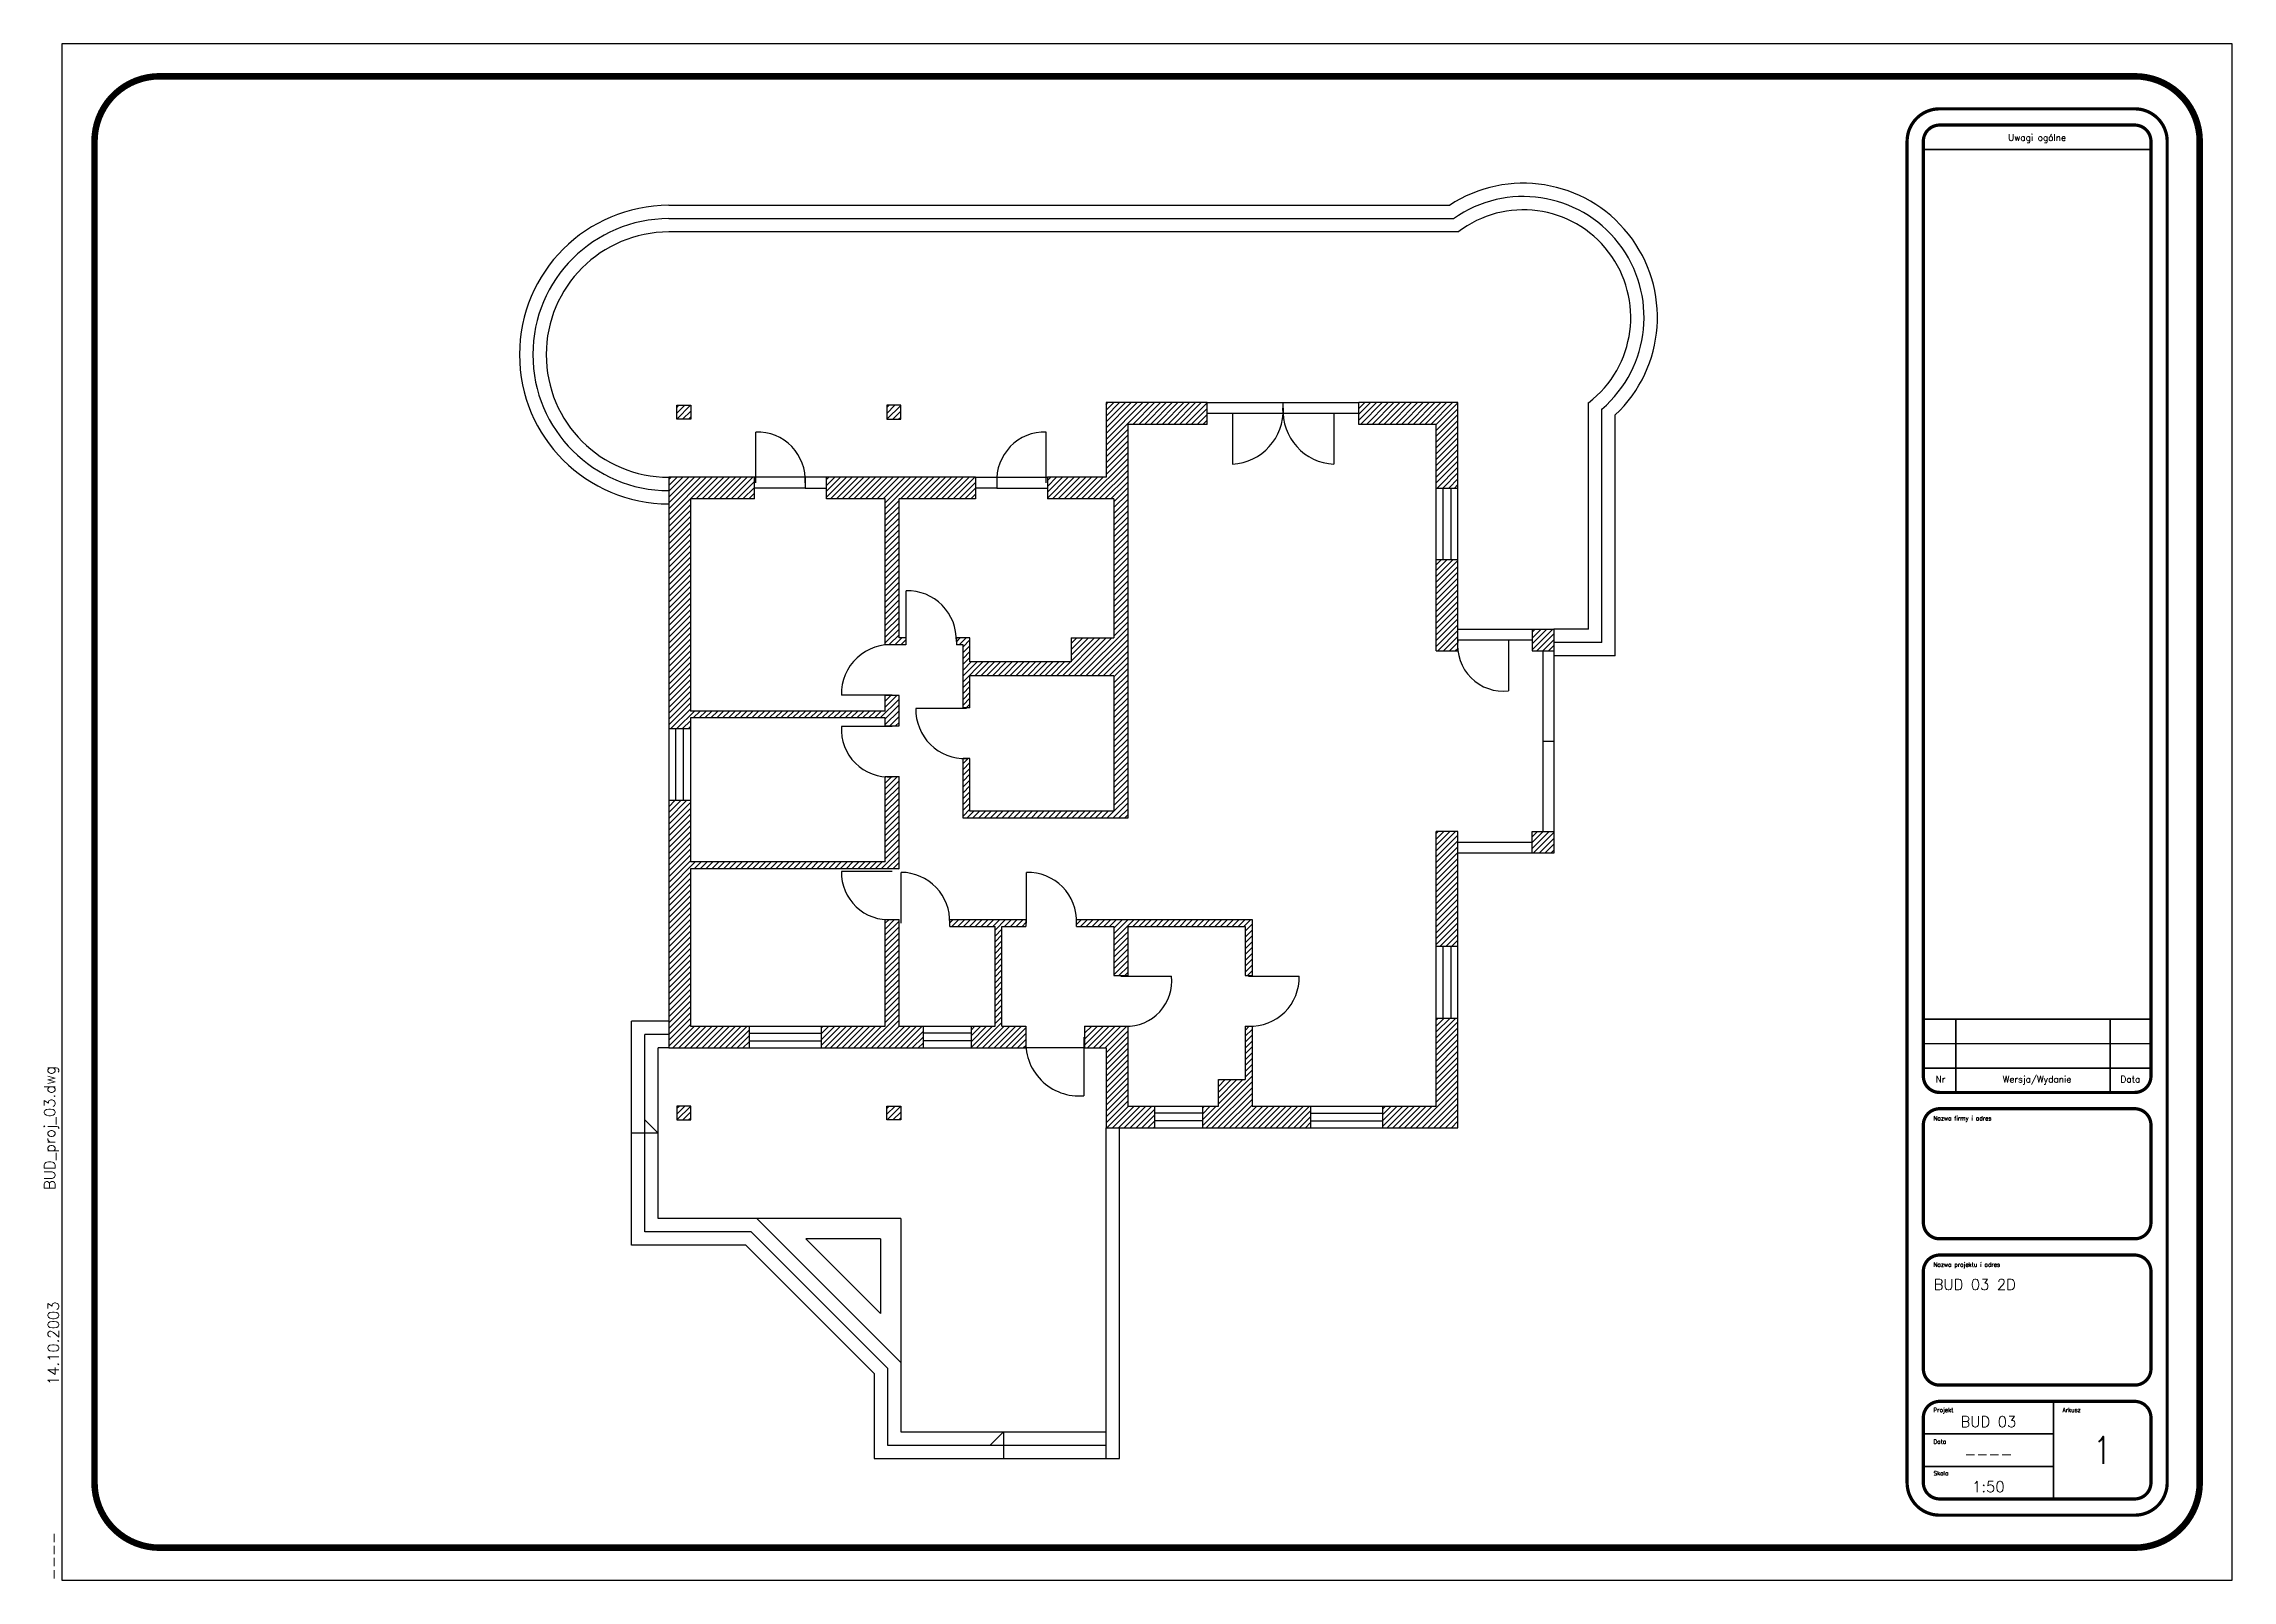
# Paper-space layout 'ISO A1' of a CAD drawing. Header units: millimetres. Extents: x -7 to 801, y 0 to 567.
# The model-space entities are those that its viewports show. They can reach past a viewport. Long polylines and large blocks are cut down to what shows.
import ezdxf
from ezdxf.enums import TextEntityAlignment as Align

# ---------------------------------------------------------------- set-up
doc = ezdxf.new("R2010")
doc.units = ezdxf.units.MM
doc.layers.add('Title Block', color=7, linetype='Continuous')
doc.layers.add('ZW', color=7, linetype='Continuous')
doc.styles.add('Roman', font='romans.shx')

# ---------------------------------------------------------------- blocks, each defined once
blk = doc.blocks.new('Tabelka rysunkowa')
at = {"layer": 'Title Block'}
for p, q in [((0, 567), (0, 0)), ((801, 567), (0, 567)), ((801, 0), (801, 567)), ((0, 0), (801, 0))]:
    blk.add_line(p, q, dxfattribs=at)
for points, const_width in [([(789, 531, 0.414214), (765, 555), (36, 555, 0.414214), (12, 531), (12, 36, 0.414214), (36, 12), (765, 12, 0.414214), (789, 36)], 2.4), ([(765, 543), (693, 543, 0.414214), (681, 531), (681, 36, 0.414214), (693, 24), (765, 24, 0.414214), (777, 36), (777, 531, 0.414214)], 1.2), ([(771, 531, 0.414214), (765, 537), (693, 537, 0.414214), (687, 531), (687, 186, 0.414214), (693, 180), (765, 180, 0.414214), (771, 186)], 1.2), ([(693, 126), (765, 126, 0.414214), (771, 132), (771, 168, 0.414214), (765, 174), (693, 174, 0.414214), (687, 168), (687, 132, 0.414214)], 1.2), ([(693, 72), (765, 72, 0.414214), (771, 78), (771, 114, 0.414214), (765, 120), (693, 120, 0.414214), (687, 114), (687, 78, 0.414214)], 1.2), ([(693, 30), (765, 30, 0.414214), (771, 36), (771, 60, 0.414214), (765, 66), (693, 66, 0.414214), (687, 60), (687, 36, 0.414214)], 1.2)]:
    blk.add_lwpolyline(points, format="xyb", close=True, dxfattribs=dict(at, const_width=const_width))
at = {"layer": 'Title Block', "const_width": 0.6}
for points in [[(687, 528), (771, 528)], [(687, 207), (771, 207)], [(699, 180), (699, 207)], [(756, 180), (756, 207)], [(687, 198), (771, 198)], [(687, 189), (771, 189)], [(735, 30), (735, 66)], [(687, 54), (735, 54)], [(687, 42), (735, 42)]]:
    blk.add_lwpolyline(points, dxfattribs=at)
at = {"layer": 'Title Block', "style": 'Roman'}
for s, p in [('Uwagi ogólne', (728.96, 532.39)), ('Nr', (693.33, 184.88)), ('Wersja/Wydanie', (728.96, 184.88)), ('Data', (763.41, 184.88))]:
    blk.add_text(s, height=2.4, dxfattribs=at).set_placement(p, align=Align.MIDDLE_CENTER)
for s, p in [('Nazwa firmy i adres', (690.73, 169.71)), ('Nazwa projektu i adres', (690.73, 115.71)), ('Projekt', (690.73, 62.03)), ('Arkusz', (738.36, 62.03)), ('Data', (690.73, 50.37)), ('Skala', (690.73, 38.72))]:
    blk.add_text(s, height=1.56, dxfattribs=at).set_placement(p)
at = {"layer": 'Title Block', "color": 0, "style": 'Roman', "flags": 8}
for tag, p in [('PROJECTNAME', (690.8, 105.93)), ('PROJECTADDRESS1', (690.8, 99.45)), ('PROJECTADDRESS2', (690.8, 92.97)), ('PROJECTADDRESS3', (690.8, 86.5))]:
    blk.add_attdef(tag, text='', height=4, dxfattribs=at).set_placement(p, align=Align.BOTTOM_LEFT)
for tag, p in [('PROJECTNAME', (711, 58.5)), ('DATE', (711, 46.5))]:
    blk.add_attdef(tag, text='', height=4, dxfattribs=at).set_placement(p, align=Align.MIDDLE_CENTER)
at = {"layer": 'Title Block', "color": 0, "style": 'Roman', "width": 0.75, "flags": 8}
blk.add_attdef('SHEETNO', text='', height=10, dxfattribs=at).set_placement((753, 48), align=Align.MIDDLE_CENTER)
at = {"layer": 'Title Block', "color": 0, "style": 'Roman'}
blk.add_attdef('SCALE', text='', height=4, dxfattribs=at).set_placement((711, 34.5), align=Align.MIDDLE_CENTER)

msp = doc.modelspace()

# ---------------------------------------------------------------- hatches: boundary and pattern name
h = msp.add_hatch()
h.set_pattern_fill('ANSI31', color=256, scale=24)
h.paths.add_polyline_path([(1582, 12005), (0, 12005), (0, 7367), (400, 7367), (400, 7564), (3992, 7564), (3992, 7416), (4248, 7416), (4248, 7977), (3992, 7977), (3992, 7692), (400, 7692), (400, 11605), (1582, 11605)])
h.paths.add_polyline_path([(5659, 12005), (2910, 12005), (2910, 11605), (3992, 11605), (3992, 8912, -0.052658), (4182, 8912), (4371, 8912), (4371, 9040), (4248, 9040), (4248, 11605), (5659, 11605)])
h.paths.add_polyline_path([(8469, 12982), (9932, 12982), (9932, 13382), (8069, 13382), (8069, 12005), (6987, 12005), (6987, 11605), (8213, 11605), (8213, 9040), (7427, 9040), (7427, 8597), (5557, 8597), (5557, 9040), (5306, 9040, -0.017719), (5306, 8976), (5306, 8912), (5429, 8912), (5429, 7751), (5557, 7751), (5557, 8341), (8213, 8341), (8213, 5842), (5557, 5842), (5557, 6816), (5493, 6816, -0.017719), (5429, 6816), (5429, 5714), (8469, 5714)])
h.paths.add_polyline_path([(14563, 13382), (12736, 13382), (12736, 12982), (14163, 12982), (14163, 11807), (14563, 11807)])
h.paths.add_polyline_path([(14563, 10479), (14163, 10479), (14163, 8800), (14563, 8800, -0.059667), (14563, 9000)])
h.paths.add_polyline_path([(16334, 9200), (15934, 9200), (15934, 8800), (16334, 8800)])
h.paths.add_polyline_path([(16334, 5467), (15934, 5467), (15934, 5067), (16334, 5067)])
h.paths.add_polyline_path([(14563, 5467), (14163, 5467), (14163, 3351), (14563, 3351)])
h.paths.add_polyline_path([(14563, 2023), (14163, 2023), (14163, 400), (13172, 400), (13172, 0), (14563, 0)])
h.paths.add_polyline_path([(11844, 400), (10762, 400), (10762, 1876, -0.017719), (10698, 1876), (10634, 1876), (10634, 892), (10142, 892), (10142, 400), (9847, 400), (9847, 0), (11844, 0)])
h.paths.add_polyline_path([(8469, 3716), (10634, 3716), (10634, 2811), (10762, 2811), (10762, 3844), (7525, 3844, -0.017719), (7525, 3780), (7525, 3716), (8213, 3716), (8213, 2811), (8469, 2811)])
h.paths.add_polyline_path([(8469, 1876, -0.013669), (8423, 1876), (7672, 1876), (7672, 1476), (8069, 1476), (8069, 0), (8961, 0), (8961, 400), (8469, 400)])
h.paths.add_polyline_path([(6590, 1676), (6590, 1876), (6147, 1876), (6147, 3716), (6590, 3716), (6590, 3844), (5183, 3844, -0.017724), (5183, 3780), (5183, 3716), (6019, 3716), (6019, 1876), (5577, 1876), (5577, 1476), (6590, 1476, -0.050834)])
h.paths.add_polyline_path([(4691, 1876), (4248, 1876), (4248, 3844), (4120, 3844, -0.036782), (3992, 3844), (3992, 1876), (2811, 1876), (2811, 1476), (4691, 1476)])
h.paths.add_polyline_path([(1483, 1876), (400, 1876), (400, 4779), (4248, 4779), (4248, 6481), (4120, 6481, -0.036718), (3992, 6481), (3992, 4907), (400, 4907), (400, 6039), (0, 6039), (0, 1476), (1483, 1476)])
h = msp.add_hatch()
h.set_pattern_fill('ANSI31', color=256, scale=24)
h.paths.add_polyline_path([(404, 13077), (404, 13333), (148, 13333), (148, 13077)])
h.paths.add_polyline_path([(4280, 13333), (4024, 13333), (4024, 13077), (4280, 13077)])
h = msp.add_hatch()
h.set_pattern_fill('ANSI31', color=256, scale=24)
h.paths.add_polyline_path([(404, 404), (148, 404), (148, 148), (404, 148)])
h.paths.add_polyline_path([(4280, 404), (4024, 404), (4024, 148), (4280, 148)])

# ---------------------------------------------------------------- linework, layer by layer
for p, q in [((9932, 12982), (9932, 13382)), ((9932, 13382), (12736, 13382)), ((11334, 13182), (11334, 13382)), ((12736, 12982), (12736, 13382)), ((8469, 12982), (8469, 5714)), ((9932, 12982), (8469, 12982)), ((12736, 13182), (9932, 13182)), ((10399, 13182), (10399, 12247)), ((12269, 13182), (12269, 12247)), ((14163, 12982), (12736, 12982)), ((14163, 8800), (14163, 12982)), ((1608, 11904), (1608, 12839)), ((6961, 11904), (6961, 12839)), ((1582, 11605), (1582, 12005)), ((2517, 12005), (1582, 12005)), ((2517, 11805), (1582, 11805)), ((2910, 11605), (2910, 12005)), ((5659, 12005), (5659, 11605)), ((6052, 12005), (6987, 12005)), ((6052, 11805), (6987, 11805)), ((6987, 12005), (6987, 11605)), ((14163, 11807), (14563, 11807)), ((14291, 10479), (14291, 11807)), ((14435, 10479), (14435, 11807)), ((3992, 8912), (3992, 11605)), ((4248, 9040), (4248, 11605)), ((8213, 11605), (8213, 9040)), ((14563, 10479), (14163, 10479)), ((4381, 8976), (4381, 9911)), ((4371, 8912), (3992, 8912)), ((4371, 9040), (4248, 9040)), ((4371, 9040), (4371, 8912)), ((5557, 9040), (5306, 9040)), ((5306, 9040), (5306, 8912)), ((5429, 8912), (5306, 8912)), ((5429, 7751), (5429, 8912)), ((5557, 8597), (5557, 9040)), ((7427, 9040), (8213, 9040)), ((14563, 9200), (16334, 9200)), ((15934, 9000), (14563, 9000)), ((15498, 9000), (15498, 8065)), ((16334, 9200), (16334, 5067)), ((16134, 5467), (16134, 8800)), ((5557, 7751), (5557, 8341)), ((8213, 8341), (8213, 5842)), ((3992, 7692), (400, 7692)), ((4120, 7987), (3185, 7987)), ((3992, 7692), (3992, 7977)), ((4248, 7977), (3992, 7977)), ((4248, 7416), (4248, 7977)), ((5493, 7740), (4558, 7740)), ((5557, 7751), (5429, 7751)), ((0, 7367), (400, 7367)), ((128, 6039), (128, 7367)), ((272, 6039), (272, 7367)), ((3992, 7564), (400, 7564)), ((4120, 7406), (3185, 7406)), ((3992, 7416), (3992, 7564)), ((3992, 7416), (4248, 7416)), ((16134, 7134), (16334, 7134)), ((3992, 4907), (3992, 6481)), ((3992, 6481), (4248, 6481)), ((4248, 4779), (4248, 6481)), ((5429, 5714), (5429, 6816)), ((5557, 6816), (5429, 6816)), ((5557, 5842), (5557, 6816)), ((400, 6039), (0, 6039)), ((8469, 5714), (5429, 5714)), ((8213, 5842), (5557, 5842)), ((14163, 400), (14163, 5467)), ((15934, 5267), (14563, 5267)), ((3992, 4907), (400, 4907)), ((16334, 5067), (14563, 5067)), ((4248, 4779), (400, 4779)), ((4120, 4730), (3185, 4730)), ((4288, 3780), (4288, 4715)), ((6600, 3780), (6600, 4715)), ((3992, 1876), (3992, 3844)), ((3992, 3844), (4248, 3844)), ((4248, 1876), (4248, 3844)), ((5183, 3716), (5183, 3844)), ((5183, 3844), (6590, 3844)), ((5183, 3716), (6019, 3716)), ((6019, 1876), (6019, 3716)), ((6147, 1876), (6147, 3716)), ((6147, 3716), (6590, 3716)), ((6590, 3844), (6590, 3716)), ((7525, 3716), (7525, 3844)), ((7525, 3844), (10762, 3844)), ((7525, 3716), (8213, 3716)), ((8213, 3716), (8213, 2811)), ((8469, 3716), (10634, 3716)), ((8469, 3716), (8469, 2811)), ((10634, 3716), (10634, 2811)), ((10762, 3844), (10762, 2811)), ((14163, 3351), (14563, 3351)), ((14291, 2023), (14291, 3351)), ((14435, 2023), (14435, 3351)), ((8213, 2811), (8469, 2811)), ((8341, 2801), (9276, 2801)), ((10634, 2811), (10762, 2811)), ((10698, 2801), (11633, 2801)), ((14163, 2023), (14563, 2023)), ((-689, -2165), (-689, 1968)), ((-443, -1919), (-443, 1722)), ((1483, 1876), (1483, 1476)), ((1483, 1748), (2811, 1748)), ((2811, 1876), (2811, 1476)), ((4691, 1876), (4691, 1476)), ((5577, 1748), (4691, 1748)), ((5577, 1876), (5577, 1476)), ((6590, 1876), (6590, 1476)), ((7661, 1676), (7661, 594)), ((7672, 1876), (7672, 1476)), ((8469, 1876), (8469, 400)), ((10634, 1876), (10762, 1876)), ((10634, 1876), (10634, 892)), ((10762, 1876), (10762, 400)), ((-197, -1673), (-197, 1476)), ((1483, 1604), (2811, 1604)), ((5577, 1604), (4691, 1604)), ((7672, 1476), (6590, 1476)), ((8069, 1476), (8069, 418)), ((10142, 400), (10142, 892)), ((10142, 892), (10634, 892)), ((-197, -98), (-443, 148)), ((8069, 310), (8069, 202)), ((8069, -6101), (8069, 0)), ((8315, -6101), (8315, 0)), ((8469, 400), (10142, 400)), ((8961, 400), (8961, 0)), ((9847, 272), (8961, 272)), ((9847, 128), (8961, 128)), ((9847, 400), (9847, 0)), ((10762, 400), (14163, 400)), ((11844, 400), (11844, 0)), ((11844, 272), (13172, 272)), ((11844, 128), (13172, 128)), ((13172, 400), (13172, 0)), ((-197, -98), (-689, -98)), ((1522, -1919), (-443, -1919)), ((4281, -1673), (-197, -1673)), ((1522, -1919), (4035, -4432)), ((1624, -1673), (4281, -4330)), ((4281, -1673), (4281, -5609)), ((1420, -2165), (-689, -2165)), ((1420, -2165), (3789, -4534)), ((3907, -2047), (2527, -2047)), ((2527, -2047), (3907, -3427)), ((3907, -2047), (3907, -3427)), ((4035, -4432), (4035, -5855)), ((3789, -4534), (3789, -6101)), ((4281, -5609), (8069, -5609)), ((6175, -5609), (5929, -5855)), ((6175, -5609), (6175, -6101)), ((4035, -5855), (8069, -5855)), ((3789, -6101), (8069, -6101)), ((8069, -6101), (8315, -6101))]:
    msp.add_line(p, q)
for points in [[(148, 13333), (404, 13333), (404, 13077), (148, 13077)], [(4280, 13333), (4024, 13333), (4024, 13077), (4280, 13077)], [(148, 148), (404, 148), (404, 404), (148, 404)], [(4280, 148), (4024, 148), (4024, 404), (4280, 404)]]:
    msp.add_lwpolyline(points, close=True)
for points in [[(9932, 13382), (8069, 13382), (8069, 12005)], [(14563, 8800), (14563, 13382), (12736, 13382)], [(1582, 12005), (0, 12005), (0, 1476), (6590, 1476)], [(2910, 12005), (2517, 12005), (2517, 11805), (2910, 11805)], [(5659, 12005), (2910, 12005)], [(5659, 12005), (6052, 12005), (6052, 11805), (5659, 11805)], [(8069, 12005), (6987, 12005)], [(1582, 11605), (400, 11605), (400, 7692)], [(3992, 11605), (2910, 11605)], [(5659, 11605), (4248, 11605)], [(8213, 11605), (6987, 11605)], [(7427, 9040), (7427, 8597), (5557, 8597)], [(15934, 9200), (15934, 8800), (16334, 8800)], [(14163, 8800), (14563, 8800)], [(8213, 8341), (5557, 8341)], [(400, 7564), (400, 4907)], [(8069, 1476), (8069, 0), (14563, 0), (14563, 5467)], [(14563, 5467), (14163, 5467)], [(15934, 5067), (15934, 5467), (16334, 5467)], [(400, 4779), (400, 1876), (3992, 1876)], [(4248, 1876), (6019, 1876)], [(6147, 1876), (6590, 1876)], [(7672, 1876), (8469, 1876)], [(7672, 1476), (8069, 1476)]]:
    msp.add_lwpolyline(points)
for centre, radius, start, end in [((10349, 13232), 986, 272.9059, 362.9059), ((12319, 13232), 986, 177.0941, 267.0941), ((1634, 11955), 884, 356.7574, 91.7026), ((6935, 11955), 884, 88.2974, 183.2426), ((4403, 9008), 903, 357.9698, 91.4128), ((4087, 8014), 902, 83.9714, 181.7385), ((15398, 8900), 841, 173.1708, 276.8292), ((5461, 7718), 903, 178.6422, 272.0303), ((4056, 7351), 873, 176.4351, 274.2057), ((4056, 4713), 871, 178.8678, 274.213), ((4281, 3812), 903, 357.9692, 89.4989), ((6622, 3812), 903, 357.9698, 91.3863), ((8446, 2710), 835, 268.4337, 6.2021), ((10730, 2779), 903, 267.9698, 1.4221), ((7571, 1576), 986, 174.1798, 275.2439)]:
    msp.add_arc(centre, radius, start, end)
at = {"layer": 'ZW'}
for p, q in [((0, 17023), (14406, 17023)), ((0, 16777), (14482, 16777)), ((14563, 16531), (0, 16531)), ((16974, 9200), (16974, 13382)), ((17220, 8954), (17220, 13265)), ((17466, 8708), (17466, 13155)), ((16974, 9200), (16334, 9200)), ((17220, 8954), (16334, 8954)), ((17466, 8708), (16334, 8708)), ((0, 1968), (-689, 1968)), ((0, 1722), (-443, 1722)), ((0, 1476), (-197, 1476))]:
    msp.add_line(p, q, dxfattribs=at)
for centre, radius, start, end in [((15768, 14956), 2475, 313.3032, 123.3893), ((0, 14268), 2755, 90, 270), ((15768, 14956), 2229, 310.6313, 125.2407), ((0, 14268), 2509, 90, 270), ((15768, 14956), 1983, 307.4391, 127.4391), ((0, 14268), 2263, 90, 270)]:
    msp.add_arc(centre, radius, start, end, dxfattribs=at)

psp = doc.layouts.new('ISO A1')

# ---------------------------------------------------------------- block references
at = {"layer": 'Title Block'}
ref = psp.add_blockref('Tabelka rysunkowa', (0, 0), dxfattribs=at)
ref.add_attrib('PROJECTNAME', 'BUD 03 2D', dxfattribs={"color": 0, "height": 4, "style": 'Roman'}).set_placement((690.8, 105.93), align=Align.BOTTOM_LEFT)
ref.add_attrib('PROJECTNAME', 'BUD 03', dxfattribs={"color": 0, "height": 4, "style": 'Roman'}).set_placement((711, 58.5), align=Align.MIDDLE_CENTER)
ref.add_attrib('DATA', '----', dxfattribs={"color": 0, "height": 4, "style": 'Roman'}).set_placement((711, 46.5), align=Align.MIDDLE_CENTER)
ref.add_attrib('SKALA', '1:50', dxfattribs={"color": 0, "height": 4, "style": 'Roman'}).set_placement((711, 34.5), align=Align.MIDDLE_CENTER)
ref.add_attrib('SHEETNO', '1', dxfattribs={"color": 0, "height": 10, "style": 'Roman', "width": 0.75}).set_placement((753, 48), align=Align.MIDDLE_CENTER)

# ---------------------------------------------------------------- texts
at = {"layer": 'Title Block', "color": 0, "char_height": 4, "attachment_point": 7, "rotation": 90, "style": 'Roman'}
for s, insert, width in [('BUD_proj_03.dwg', (-1.2, 144), 186.8672), ('14.10.2003', (-1.2, 72), 54.1433), ('----', (-1.2, 0), 63.5285)]:
    psp.add_mtext(s, dxfattribs=dict(at, insert=insert, width=width))

# ---------------------------------------------------------------- viewports
at = {"layer": '0'}
psp.add_viewport(center=(400.5, 283.5), size=(801, 567), view_center_point=(8826, 5828.92), view_height=28350, dxfattribs=at)

doc.saveas('drawing.dxf')
